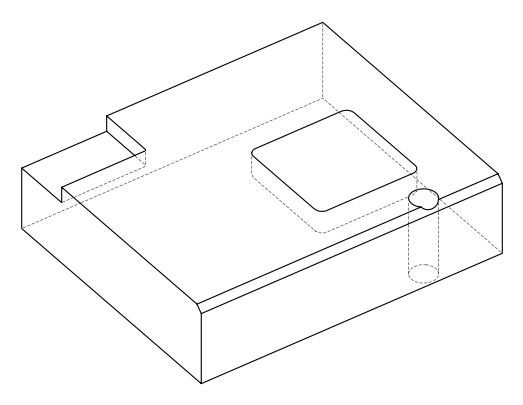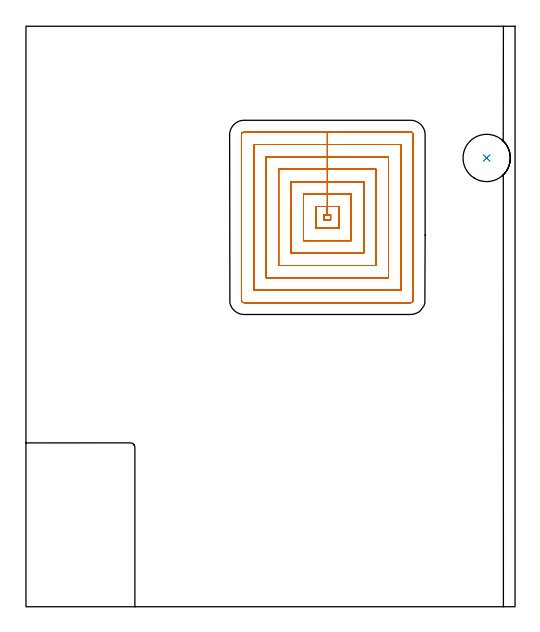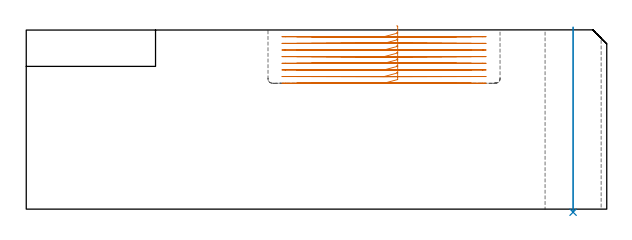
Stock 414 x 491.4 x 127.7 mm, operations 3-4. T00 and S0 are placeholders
(PLAN: 4 operations, 3 tool changes, 177.1 min)
(1 AREA_MILL | FG_CHAMFER_SURFACE | UGT0205_001 | 15.78 min | 23596 mm3)
(2 MILL_CORNER_NOTCH_RECTANGULAR | CORNER_NOTCH_RECTANGULAR | NXT0201_008 | Follow Part, ap 1.5, ae 75% | 121.42 min | 331168 mm3)
(3 MILL_RECTANGULAR_POCKET | POCKET_RECTANGULAR_STRAIGHT | UGT0201_095 | Follow Part, ap 5, ae 75% | 39.35 min | 1024746 mm3)
(4 INDEXABLE_INSERT_DRILL_THROUGH_HOLE_FROM_SOLID | STEP1HOLE | NXT0302_035 | 0.53 min | 160127 mm3)
(TOOL UGT0205_001 | Chamfer Mill 20 x 3 x 45 deg. | D20 FL50 Z2)
(TOOL NXT0201_008 | ENDMILL 6mm [2P460-0600-NA 1630] | D6 FL26 Z6)
(TOOL UGT0201_095 | End mill 20 mm | D20 R3 FL38 Z4)
(TOOL NXT0302_035 | Index. Insert Drill 40mm [880-D4000L40-05] | D40 PA176 FL200 Z2)
(OP 3 MILL_RECTANGULAR_POCKET)
G17 G21 G94 G90
T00 M6
G54
G17 G0 G90 X264.173 Y320.4 S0 M3
G43 Z137.7 H0
Z130.7
G94 G1 X264.9 Z130.505 F250.
Y338.8 Z125.575
X255.15 Z122.962
Y331.8
X252.4 F500.
Y327.4
X257.9
Y331.8
X255.15
Y338.8
X245.4
Y320.4
X264.9
Y338.8
X255.15
Y349.3
X234.9
Y309.9
X275.4
Y349.3
X255.15
Y359.8
X224.4
Y299.4
X285.9
Y359.8
X255.15
Y370.3
X213.9
Y288.9
X296.4
Y370.3
X255.15
Y380.8
X203.4
Y278.4
X306.9
Y380.8
X255.15
Y391.3
X192.9
Y267.9
X317.4
Y391.3
X255.15
Y401.8
X184.7
G3 X182.4 Y399.5 R2.3
G1 Y259.7
G3 X184.7 Y257.4 R2.3
G1 X325.6
G3 X327.9 Y259.7 R2.3
G1 Y399.5
G3 X325.6 Y401.8 R2.3
G1 X255.15
X254.15
G0 X264.173 Y320.4 Z125.962
G1 X264.9 Z125.768 F250.
Y338.8 Z120.837
X255.15 Z118.225
Y331.8
X252.4 F500.
Y327.4
X257.9
Y331.8
X255.15
Y338.8
X245.4
Y320.4
X264.9
Y338.8
X255.15
Y349.3
X234.9
Y309.9
X275.4
Y349.3
X255.15
Y359.8
X224.4
Y299.4
X285.9
Y359.8
X255.15
Y370.3
X213.9
Y288.9
X296.4
Y370.3
X255.15
Y380.8
X203.4
Y278.4
X306.9
Y380.8
X255.15
Y391.3
X192.9
Y267.9
X317.4
Y391.3
X255.15
Y401.8
X184.7
G3 X182.4 Y399.5 R2.3
G1 Y259.7
G3 X184.7 Y257.4 R2.3
G1 X325.6
G3 X327.9 Y259.7 R2.3
G1 Y399.5
G3 X325.6 Y401.8 R2.3
G1 X255.15
X254.15
G0 X264.173 Y320.4 Z121.225
G1 X264.9 Z121.03 F250.
Y338.8 Z116.1
X255.15 Z113.487
Y331.8
X252.4 F500.
Y327.4
X257.9
Y331.8
X255.15
Y338.8
X245.4
Y320.4
X264.9
Y338.8
X255.15
Y349.3
X234.9
Y309.9
X275.4
Y349.3
X255.15
Y359.8
X224.4
Y299.4
X285.9
Y359.8
X255.15
Y370.3
X213.9
Y288.9
X296.4
Y370.3
X255.15
Y380.8
X203.4
Y278.4
X306.9
Y380.8
X255.15
Y391.3
X192.9
Y267.9
X317.4
Y391.3
X255.15
Y401.8
X184.7
G3 X182.4 Y399.5 R2.3
G1 Y259.7
G3 X184.7 Y257.4 R2.3
G1 X325.6
G3 X327.9 Y259.7 R2.3
G1 Y399.5
G3 X325.6 Y401.8 R2.3
G1 X255.15
X254.15
G0 X264.173 Y320.4 Z116.487
G1 X264.9 Z116.293 F250.
Y338.8 Z111.362
X255.15 Z108.75
Y331.8
X252.4 F500.
Y327.4
X257.9
Y331.8
X255.15
Y338.8
X245.4
Y320.4
X264.9
Y338.8
X255.15
Y349.3
X234.9
Y309.9
X275.4
Y349.3
X255.15
Y359.8
X224.4
Y299.4
X285.9
Y359.8
X255.15
Y370.3
X213.9
Y288.9
X296.4
Y370.3
X255.15
Y380.8
X203.4
Y278.4
X306.9
Y380.8
X255.15
Y391.3
X192.9
Y267.9
X317.4
Y391.3
X255.15
Y401.8
X184.7
G3 X182.4 Y399.5 R2.3
G1 Y259.7
G3 X184.7 Y257.4 R2.3
G1 X325.6
G3 X327.9 Y259.7 R2.3
G1 Y399.5
G3 X325.6 Y401.8 R2.3
G1 X255.15
X254.15
G0 X264.173 Y320.4 Z111.75
G1 X264.9 Z111.555 F250.
Y338.8 Z106.625
X255.15 Z104.012
Y331.8
X252.4 F500.
Y327.4
X257.9
Y331.8
X255.15
Y338.8
X245.4
Y320.4
X264.9
Y338.8
X255.15
Y349.3
X234.9
Y309.9
X275.4
Y349.3
X255.15
Y359.8
X224.4
Y299.4
X285.9
Y359.8
X255.15
Y370.3
X213.9
Y288.9
X296.4
Y370.3
X255.15
Y380.8
X203.4
Y278.4
X306.9
Y380.8
X255.15
Y391.3
X192.9
Y267.9
X317.4
Y391.3
X255.15
Y401.8
X184.7
G3 X182.4 Y399.5 R2.3
G1 Y259.7
G3 X184.7 Y257.4 R2.3
G1 X325.6
G3 X327.9 Y259.7 R2.3
G1 Y399.5
G3 X325.6 Y401.8 R2.3
G1 X255.15
X254.15
G0 X264.173 Y320.4 Z107.012
G1 X264.9 Z106.818 F250.
Y338.8 Z101.887
X255.15 Z99.275
Y331.8
X252.4 F500.
Y327.4
X257.9
Y331.8
X255.15
Y338.8
X245.4
Y320.4
X264.9
Y338.8
X255.15
Y349.3
X234.9
Y309.9
X275.4
Y349.3
X255.15
Y359.8
X224.4
Y299.4
X285.9
Y359.8
X255.15
Y370.3
X213.9
Y288.9
X296.4
Y370.3
X255.15
Y380.8
X203.4
Y278.4
X306.9
Y380.8
X255.15
Y391.3
X192.9
Y267.9
X317.4
Y391.3
X255.15
Y401.8
X184.7
G3 X182.4 Y399.5 R2.3
G1 Y259.7
G3 X184.7 Y257.4 R2.3
G1 X325.6
G3 X327.9 Y259.7 R2.3
G1 Y399.5
G3 X325.6 Y401.8 R2.3
G1 X255.15
X254.15
G0 X264.173 Y320.4 Z102.275
G1 X264.9 Z102.08 F250.
Y338.8 Z97.15
X255.15 Z94.537
Y331.8
X252.4 F500.
Y327.4
X257.9
Y331.8
X255.15
Y338.8
X245.4
Y320.4
X264.9
Y338.8
X255.15
Y349.3
X234.9
Y309.9
X275.4
Y349.3
X255.15
Y359.8
X224.4
Y299.4
X285.9
Y359.8
X255.15
Y370.3
X213.9
Y288.9
X296.4
Y370.3
X255.15
Y380.8
X203.4
Y278.4
X306.9
Y380.8
X255.15
Y391.3
X192.9
Y267.9
X317.4
Y391.3
X255.15
Y401.8
X184.7
G3 X182.4 Y399.5 R2.3
G1 Y259.7
G3 X184.7 Y257.4 R2.3
G1 X325.6
G3 X327.9 Y259.7 R2.3
G1 Y399.5
G3 X325.6 Y401.8 R2.3
G1 X255.15
X254.15
G0 X264.173 Y320.4 Z97.537
G1 X264.9 Z97.343 F250.
Y338.8 Z92.413
X255.15 Z89.8
Y331.8
X252.4 F500.
Y327.4
X257.9
Y331.8
X255.15
Y338.8
X245.4
Y320.4
X264.9
Y338.8
X255.15
Y349.3
X234.9
Y309.9
X275.4
Y349.3
X255.15
Y359.8
X224.4
Y299.4
X285.9
Y359.8
X255.15
Y370.3
X213.9
Y288.9
X296.4
Y370.3
X255.15
Y380.8
X203.4
Y278.4
X306.9
Y380.8
X255.15
Y391.3
X192.9
Y267.9
X317.4
Y391.3
X255.15
Y401.8
X184.7
G3 X182.4 Y399.5 R2.3
G1 Y259.7
G3 X184.7 Y257.4 R2.3
G1 X325.6
G3 X327.9 Y259.7 R2.3
G1 Y399.5
G3 X325.6 Y401.8 R2.3
G1 X255.15
X254.15
G0 Z137.7
M5
M2
(OP 4 INDEXABLE_INSERT_DRILL_THROUGH_HOLE_FROM_SOLID)
G17 G21 G94 G90
T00 M6
G54
G17 G0 G90 X390. Y379.9 S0 M3
G43 Z137.7 H1
G94 G81 G98 Z-2.198 F250. R129.7
G80
M5
M2
